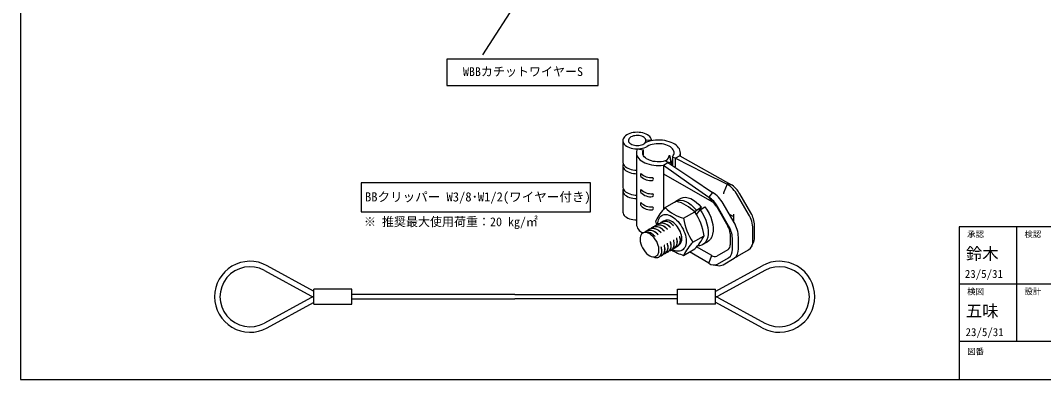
# Model space of a CAD drawing. Units: millimetres on the paper. Extents: x -141 to 141, y -97 to 98.
# Drawn here: x -141.2 to 46.2, y -96.7 to -30.8 of the extents above; entities that cross this region are included whole.
import ezdxf
from ezdxf.enums import TextEntityAlignment as Align

# ---------------------------------------------------------------- set-up
doc = ezdxf.new("R2010")
doc.units = ezdxf.units.MM
doc.layers.add('0-0_文字･図枠･寸法', color=7, linetype='Continuous')
doc.layers.add('0-1_BBクリッパー', color=7, linetype='Continuous')
doc.styles.add('ＭＳ ゴシック', font='')
doc.styles.get('ＭＳ ゴシック').set_extended_font_data('MS Gothic')

msp = doc.modelspace()

# ---------------------------------------------------------------- linework, layer by layer
at = {"layer": '0-0_文字･図枠･寸法'}
for p, q in [((-45.272, -19.658), (-56.587, -37.115)), ((41.274, -68.691), (41.274, -89.691)), ((62.274, -79.191), (30.774, -79.191)), ((140.774, -89.691), (30.774, -89.691)), ((-141.226, -96.691), (140.774, -96.691))]:
    msp.add_line(p, q, dxfattribs=at)
for points in [[(140.774, 98.309), (-141.226, 98.309), (-141.226, -96.691)], [(140.774, -68.691), (30.774, -68.691), (30.774, -96.691)]]:
    msp.add_lwpolyline(points, dxfattribs=at)
for points in [[(-63.121, -37.912), (-63.121, -42.739), (-35.378, -42.739), (-35.378, -37.912)], [(-78.8, -60.62), (-78.8, -65.939), (-36.781, -65.939), (-36.781, -60.62)]]:
    msp.add_lwpolyline(points, close=True, dxfattribs=at)
at = {"layer": '0-1_BBクリッパー'}
for p, q in [((-30.848, -52.852), (-30.848, -56.77)), ((-26.759, -53.221), (-26.759, -53.239)), ((-26.637, -54.057), (-26.37, -53.923)), ((-26.631, -52.771), (-25.611, -52.72)), ((-25.611, -52.72), (-25.611, -52.891)), ((-28.365, -55.098), (-28.365, -68.16)), ((-28.168, -54.379), (-27.072, -54.584)), ((-27.072, -55.612), (-27.072, -54.584)), ((-21.735, -55.814), (-21.735, -57.46)), ((-21.735, -55.814), (-21.227, -56.108)), ((-20.412, -55.638), (-21.227, -56.108)), ((-21.227, -57.675), (-21.227, -56.108)), ((-20.412, -55.638), (-11.048, -60.896)), ((-20.302, -55.699), (-20.302, -55.098)), ((-30.848, -57.423), (-30.848, -61.342)), ((-23.399, -57.362), (-22.584, -56.892)), ((-23.399, -57.362), (-23.399, -58.929)), ((-22.584, -56.892), (-23.093, -56.598)), ((-21.811, -57.41), (-22.071, -56.953)), ((-23.399, -58.929), (-23.399, -65.499)), ((-23.399, -58.929), (-14.569, -64.026)), ((-11.753, -60.833), (-12.336, -62.337)), ((-11.048, -60.896), (-11.753, -60.833)), ((-30.848, -61.995), (-30.848, -65.914)), ((-20.244, -63.469), (-21.149, -63.992)), ((-14.412, -62.368), (-15.117, -63.246)), ((-15.117, -63.246), (-14.569, -64.026)), ((-7.804, -66.375), (-9.833, -62.86)), ((-7.386, -66.134), (-9.416, -62.619)), ((-23.101, -65.155), (-21.065, -63.98)), ((-17.621, -66.016), (-17.371, -65.614)), ((-17.371, -65.614), (-16.466, -65.092)), ((-17.362, -66.423), (-16.698, -65.552)), ((-16.466, -65.092), (-16.993, -65.94)), ((-16.721, -65.583), (-16.752, -65.551)), ((-13.609, -65.04), (-11.58, -68.555)), ((-11.456, -68.483), (-13.486, -64.968)), ((-10.463, -67.91), (-12.492, -64.395)), ((-19.705, -67.116), (-17.669, -65.941)), ((-17.203, -66.214), (-17.417, -66.338)), ((-10.481, -66.861), (-11.363, -66.351)), ((-10.481, -67.879), (-10.481, -66.371)), ((-26.012, -69.123), (-26.021, -69.128)), ((-25.447, -68.796), (-25.456, -68.802)), ((-24.881, -68.47), (-24.89, -68.475)), ((-24.647, -68.377), (-24.799, -67.571)), ((-24.315, -68.143), (-24.324, -68.149)), ((-23.75, -67.817), (-23.759, -67.822)), ((-23.184, -67.491), (-23.193, -67.496)), ((-7.009, -71.156), (-7.009, -69.051)), ((-6.711, -70.514), (-6.711, -68.408)), ((-27.147, -69.789), (-27.418, -70.002)), ((-27.152, -69.781), (-27.328, -69.91)), ((-27.143, -69.776), (-27.152, -69.781)), ((-26.966, -69.716), (-27.031, -69.75)), ((-26.578, -69.449), (-26.587, -69.455)), ((-21.541, -71.083), (-21.548, -71.04)), ((-20.975, -70.756), (-20.982, -70.713)), ((-20.41, -70.43), (-20.416, -70.387)), ((-18.007, -71.492), (-15.971, -70.317)), ((-11.182, -69.893), (-11.182, -71.998)), ((-10.78, -72.863), (-10.78, -70.758)), ((-9.668, -72.691), (-9.668, -70.586)), ((-23.803, -72.389), (-23.81, -72.346)), ((-23.237, -72.063), (-23.244, -72.019)), ((-22.672, -71.736), (-22.679, -71.693)), ((-22.106, -71.41), (-22.113, -71.366)), ((-21.949, -72.917), (-21.94, -72.912)), ((-21.383, -72.59), (-21.374, -72.585)), ((-20.818, -72.264), (-20.809, -72.259)), ((-19.705, -73.908), (-17.669, -72.733)), ((-14.569, -73.954), (-17.336, -72.356)), ((-16.229, -71.939), (-15.324, -71.416)), ((-11.58, -72.877), (-13.609, -74.049)), ((-9.833, -74.086), (-7.804, -72.914)), ((-7.187, -72.171), (-6.862, -71.377)), ((-24.717, -74.02), (-24.654, -73.984)), ((-24.655, -73.994), (-24.711, -74.031)), ((-24.703, -74.027), (-24.661, -74.015)), ((-24.684, -74.016), (-24.684, -74.016)), ((-24.211, -74.223), (-24.202, -74.218)), ((-23.645, -73.897), (-23.636, -73.891)), ((-23.08, -73.57), (-23.071, -73.565)), ((-22.514, -73.244), (-22.505, -73.238)), ((-15.117, -75.368), (-18.615, -73.279)), ((-15.117, -75.368), (-14.569, -73.954)), ((-13.486, -75.529), (-11.456, -74.357)), ((-12.492, -75.621), (-10.463, -74.449)), ((-96.517, -76.68), (-88.012, -81.335)), ((-87.532, -80.458), (-96.037, -75.803)), ((-14.294, -75.668), (-13.444, -75.784)), ((-13.795, -80.458), (-5.289, -75.803)), ((-4.809, -76.68), (-13.314, -81.335)), ((-87.49, -80.458), (-87.532, -80.458)), ((-80.49, -80.111), (-87.49, -80.111)), ((-87.49, -82.861), (-87.49, -80.111)), ((-80.49, -82.861), (-80.49, -80.111)), ((-20.837, -80.111), (-13.837, -80.111)), ((-20.837, -82.861), (-20.837, -80.111)), ((-13.837, -82.861), (-13.837, -80.111)), ((-13.837, -80.458), (-13.795, -80.458)), ((-88.012, -81.681), (-96.517, -86.336)), ((-87.532, -81.458), (-87.49, -81.458)), ((-87.49, -81.558), (-87.532, -81.558)), ((-50.663, -81.111), (-80.49, -81.111)), ((-80.49, -81.861), (-50.663, -81.861)), ((-50.663, -81.111), (-20.837, -81.111)), ((-20.837, -81.861), (-50.663, -81.861)), ((-13.795, -81.458), (-13.837, -81.458)), ((-13.837, -81.558), (-13.795, -81.558)), ((-13.314, -81.681), (-4.809, -86.336)), ((-96.037, -87.213), (-87.532, -82.558)), ((-87.532, -82.558), (-87.49, -82.558)), ((-87.49, -82.861), (-80.49, -82.861)), ((-13.837, -82.861), (-20.837, -82.861)), ((-13.795, -82.558), (-13.837, -82.558)), ((-5.289, -87.213), (-13.795, -82.558))]:
    msp.add_line(p, q, dxfattribs=at)
for points in [[(-25.611, -52.72), (-25.666, -52.517), (-25.767, -52.321), (-25.914, -52.135), (-26.102, -51.961), (-26.33, -51.804), (-26.592, -51.666), (-26.883, -51.55), (-27.2, -51.457), (-27.535, -51.39), (-27.882, -51.35), (-28.236, -51.337), (-28.59, -51.352), (-28.937, -51.394), (-29.271, -51.463), (-29.586, -51.557), (-29.876, -51.675), (-30.136, -51.814), (-30.361, -51.972), (-30.547, -52.146), (-30.69, -52.334), (-30.789, -52.53), (-30.84, -52.733), (-30.844, -52.937), (-30.8, -53.141), (-30.709, -53.338), (-30.573, -53.527), (-30.393, -53.704), (-30.174, -53.865), (-29.92, -54.008), (-29.634, -54.129), (-29.323, -54.227), (-28.992, -54.3), (-28.647, -54.346), (-28.294, -54.366), (-27.939, -54.357), (-27.59, -54.321), (-27.253, -54.258), (-26.933, -54.17), (-26.637, -54.057)], [(-20.412, -55.638), (-20.334, -55.391), (-20.303, -55.14), (-20.319, -54.889), (-20.381, -54.641), (-20.489, -54.398), (-20.642, -54.163), (-20.838, -53.939), (-21.075, -53.728), (-21.349, -53.533), (-21.659, -53.357), (-21.999, -53.201), (-22.367, -53.067), (-22.757, -52.956), (-23.166, -52.871), (-23.588, -52.811), (-24.019, -52.778), (-24.454, -52.772), (-24.887, -52.793), (-25.314, -52.841), (-25.73, -52.915), (-26.129, -53.014), (-26.507, -53.138), (-26.78, -53.248)], [(-21.735, -55.814), (-21.599, -55.618), (-21.506, -55.413), (-21.46, -55.203), (-21.46, -54.992), (-21.507, -54.782), (-21.599, -54.577), (-21.736, -54.381), (-21.914, -54.196), (-22.132, -54.026), (-22.386, -53.874), (-22.671, -53.741), (-22.983, -53.63), (-23.317, -53.543), (-23.668, -53.481), (-24.029, -53.445), (-24.395, -53.436), (-24.76, -53.454), (-25.118, -53.499), (-25.464, -53.569), (-25.791, -53.664), (-26.095, -53.783), (-26.37, -53.923)], [(-28.168, -54.379), (-28.282, -54.63), (-28.348, -54.886), (-28.364, -55.145), (-28.33, -55.404), (-28.246, -55.659), (-28.114, -55.907), (-27.934, -56.145), (-27.71, -56.37), (-27.444, -56.579), (-27.139, -56.769), (-26.799, -56.939), (-26.429, -57.086), (-26.033, -57.208), (-25.615, -57.304), (-25.182, -57.373), (-24.738, -57.413), (-24.289, -57.425), (-23.841, -57.408), (-23.399, -57.362)], [(-23.093, -56.598), (-23.439, -56.678), (-23.799, -56.731), (-24.169, -56.758), (-24.542, -56.756), (-24.911, -56.726), (-25.27, -56.67), (-25.614, -56.587), (-25.936, -56.479), (-26.232, -56.348), (-26.495, -56.196), (-26.723, -56.026), (-26.91, -55.84), (-27.055, -55.642), (-27.154, -55.434), (-27.205, -55.221), (-27.209, -55.006), (-27.164, -54.793), (-27.072, -54.584)], [(-22.298, -55.516), (-22.071, -56.953), (-22.677, -56.838)], [(-21.227, -56.108), (-15.921, -58.754), (-11.753, -60.833)], [(-30.848, -56.77), (-30.844, -56.856), (-30.8, -57.059), (-30.709, -57.257), (-30.573, -57.446), (-30.393, -57.623), (-30.174, -57.784), (-29.92, -57.926), (-29.634, -58.048), (-29.323, -58.146), (-28.992, -58.219), (-28.647, -58.265), (-28.365, -58.283)], [(-30.787, -57.097), (-30.809, -57.164), (-30.846, -57.365), (-30.836, -57.568), (-30.779, -57.768), (-30.676, -57.963), (-30.53, -58.147), (-30.341, -58.318), (-30.115, -58.474), (-29.855, -58.61), (-29.565, -58.725), (-29.252, -58.817), (-28.92, -58.884), (-28.576, -58.924), (-28.365, -58.936)], [(-23.399, -57.362), (-18.761, -60.657), (-15.117, -63.246)], [(-22.584, -56.892), (-18.008, -59.959), (-14.412, -62.368)], [(-30.848, -61.342), (-30.836, -61.487), (-30.779, -61.687), (-30.676, -61.881), (-30.53, -62.066), (-30.341, -62.237), (-30.115, -62.392), (-29.855, -62.529), (-29.565, -62.644), (-29.252, -62.736), (-28.92, -62.802), (-28.576, -62.843), (-28.365, -62.854)], [(-30.787, -61.669), (-30.789, -61.674), (-30.84, -61.876), (-30.844, -62.081), (-30.8, -62.284), (-30.709, -62.482), (-30.573, -62.671), (-30.393, -62.848), (-30.174, -63.009), (-29.92, -63.151), (-29.634, -63.273), (-29.323, -63.371), (-28.992, -63.444), (-28.647, -63.49), (-28.365, -63.508)], [(-20.24, -63.476), (-20.183, -63.436), (-19.792, -63.299), (-19.357, -63.267), (-18.896, -63.336), (-18.413, -63.504), (-17.91, -63.774), (-17.406, -64.138), (-16.919, -64.583), (-16.466, -65.092)], [(-12.336, -62.337), (-12.382, -62.489), (-12.397, -62.634)], [(-21.356, -64.148), (-21.088, -63.959), (-20.697, -63.822), (-20.262, -63.789), (-19.801, -63.859), (-19.318, -64.027), (-18.815, -64.296), (-18.311, -64.66), (-17.824, -65.106), (-17.371, -65.614)], [(-16.698, -65.552), (-16.299, -66.139), (-15.945, -66.778), (-15.65, -67.446), (-15.426, -68.12), (-15.278, -68.774), (-15.205, -69.407), (-15.212, -70.014), (-15.299, -70.572), (-15.465, -71.06), (-15.7, -71.463), (-16.003, -71.782), (-16.373, -72.013), (-16.799, -72.144), (-17.175, -72.164)], [(-16.698, -65.552), (-15.793, -65.03), (-15.394, -65.617), (-15.04, -66.255), (-14.745, -66.924), (-14.521, -67.597), (-14.373, -68.252), (-14.301, -68.885), (-14.307, -69.492), (-14.394, -70.049), (-14.56, -70.537), (-14.795, -70.941), (-15.098, -71.26), (-15.331, -71.405)], [(-30.848, -65.914), (-30.844, -66), (-30.8, -66.203), (-30.709, -66.401), (-30.573, -66.59), (-30.393, -66.766), (-30.174, -66.927), (-29.92, -67.07), (-29.634, -67.191), (-29.323, -67.289), (-28.992, -67.362), (-28.647, -67.409), (-28.365, -67.426)], [(-24.468, -68.285), (-24.451, -67.957), (-24.402, -67.652), (-24.321, -67.373), (-24.209, -67.126), (-24.067, -66.911), (-23.898, -66.733), (-23.702, -66.594), (-23.484, -66.494), (-23.245, -66.437), (-22.989, -66.421), (-22.718, -66.448), (-22.437, -66.517), (-22.148, -66.627), (-21.855, -66.776), (-21.563, -66.964), (-21.274, -67.188), (-20.992, -67.444), (-20.722, -67.73), (-20.465, -68.041), (-20.226, -68.375), (-20.008, -68.726), (-19.813, -69.091), (-19.643, -69.465), (-19.502, -69.843), (-19.39, -70.22), (-19.308, -70.592), (-19.259, -70.954), (-19.243, -71.301), (-19.259, -71.629), (-19.308, -71.935), (-19.39, -72.213), (-19.502, -72.461), (-19.643, -72.675), (-19.813, -72.853), (-20.008, -72.993), (-20.226, -73.092), (-20.465, -73.15), (-20.722, -73.165), (-20.992, -73.138)], [(-20.045, -70.838), (-20.062, -70.544), (-20.112, -70.235), (-20.195, -69.919), (-20.309, -69.6), (-20.451, -69.285), (-20.62, -68.979), (-20.812, -68.688), (-21.023, -68.418), (-21.249, -68.174), (-21.487, -67.959), (-21.732, -67.779), (-21.979, -67.637), (-22.223, -67.534), (-22.461, -67.474), (-22.688, -67.457), (-22.899, -67.483), (-23.091, -67.553), (-23.259, -67.664), (-23.267, -67.67)], [(-26.047, -69.314), (-26.348, -69.363), (-26.532, -69.457)], [(-26.016, -69.138), (-26.114, -69.189), (-26.268, -69.344)], [(-26.035, -69.169), (-26.13, -69.218), (-26.253, -69.341)], [(-25.482, -68.987), (-25.782, -69.036), (-25.967, -69.13)], [(-25.45, -68.812), (-25.548, -68.862), (-25.703, -69.017)], [(-25.47, -68.843), (-25.565, -68.892), (-25.688, -69.015)], [(-24.916, -68.661), (-25.217, -68.71), (-25.401, -68.804)], [(-24.884, -68.485), (-24.983, -68.536), (-25.137, -68.691)], [(-24.904, -68.517), (-24.999, -68.565), (-25.122, -68.688)], [(-24.35, -68.334), (-24.651, -68.383), (-24.836, -68.478)], [(-24.319, -68.159), (-24.417, -68.209), (-24.572, -68.364)], [(-24.338, -68.19), (-24.434, -68.239), (-24.556, -68.362)], [(-23.785, -68.008), (-24.085, -68.057), (-24.27, -68.151)], [(-23.753, -67.832), (-23.852, -67.883), (-24.006, -68.038)], [(-23.773, -67.863), (-23.868, -67.912), (-23.991, -68.035)], [(-23.219, -67.681), (-23.52, -67.73), (-23.705, -67.825)], [(-23.188, -67.506), (-23.286, -67.556), (-23.441, -67.711)], [(-23.207, -67.537), (-23.303, -67.586), (-23.425, -67.709)], [(-23.243, -69.461), (-23.318, -69.395), (-23.393, -69.328)], [(-23.236, -69.466), (-23.345, -69.361), (-23.385, -69.335)], [(-22.678, -69.134), (-22.753, -69.068), (-22.828, -69.001)], [(-22.671, -69.14), (-22.779, -69.035), (-22.819, -69.009)], [(-22.113, -68.808), (-22.187, -68.742), (-22.262, -68.675)], [(-22.105, -68.813), (-22.214, -68.708), (-22.253, -68.682)], [(-21.546, -68.482), (-21.62, -68.417), (-21.694, -68.35)], [(-21.539, -68.487), (-21.648, -68.382), (-21.688, -68.356)], [(-27.678, -70.637), (-27.69, -70.991), (-27.65, -71.372), (-27.558, -71.771), (-27.416, -72.176), (-27.233, -72.561), (-27.012, -72.928), (-26.762, -73.261), (-26.489, -73.557), (-26.204, -73.8), (-25.911, -73.99), (-25.629, -74.117), (-25.356, -74.184), (-25.102, -74.187), (-24.874, -74.127), (-24.793, -74.085)], [(-24.279, -73.354), (-24.23, -73.076), (-24.227, -72.767), (-24.268, -72.437), (-24.352, -72.093), (-24.48, -71.735), (-24.647, -71.382), (-24.853, -71.038), (-25.089, -70.719), (-25.35, -70.431), (-25.626, -70.184), (-25.923, -69.978), (-26.221, -69.829), (-26.511, -69.741), (-26.786, -69.715), (-27.058, -69.756)], [(-26.581, -69.465), (-26.68, -69.515), (-26.834, -69.67)], [(-26.601, -69.496), (-26.696, -69.545), (-26.819, -69.668)], [(-24.932, -70.448), (-25.007, -70.382), (-25.083, -70.314)], [(-24.933, -70.446), (-25.042, -70.341), (-25.083, -70.314)], [(-24.37, -70.118), (-24.445, -70.052), (-24.52, -69.984)], [(-24.367, -70.119), (-24.476, -70.014), (-24.516, -69.988)], [(-23.807, -69.79), (-23.882, -69.723), (-23.957, -69.655)], [(-23.802, -69.793), (-23.91, -69.688), (-23.95, -69.662)], [(-21.507, -71.248), (-21.527, -71.15), (-21.548, -71.051)], [(-20.94, -70.925), (-20.961, -70.827), (-20.981, -70.727)], [(-20.374, -70.6), (-20.395, -70.502), (-20.415, -70.403)], [(-23.771, -72.546), (-23.79, -72.452), (-23.81, -72.355)], [(-23.205, -72.218), (-23.225, -72.121), (-23.246, -72.022)], [(-22.639, -71.895), (-22.659, -71.798), (-22.68, -71.698)], [(-22.489, -73.196), (-22.408, -73.155), (-22.232, -72.965)], [(-22.271, -73.007), (-22.121, -72.991), (-21.954, -72.907)], [(-22.266, -73.002), (-22.155, -72.99), (-21.995, -72.91)], [(-22.073, -71.572), (-22.093, -71.474), (-22.114, -71.375)], [(-21.924, -72.87), (-21.843, -72.829), (-21.666, -72.639)], [(-20.992, -73.138), (-21.274, -73.07), (-21.563, -72.96), (-21.833, -72.823)], [(-21.705, -72.681), (-21.556, -72.664), (-21.389, -72.58)], [(-21.701, -72.676), (-21.589, -72.663), (-21.429, -72.583)], [(-21.358, -72.543), (-21.277, -72.502), (-21.101, -72.312)], [(-21.14, -72.354), (-20.99, -72.338), (-20.823, -72.254)], [(-21.135, -72.349), (-21.024, -72.337), (-20.863, -72.256)], [(-20.793, -72.217), (-20.712, -72.176), (-20.535, -71.986)], [(-24.187, -74.176), (-24.105, -74.135), (-23.929, -73.945)], [(-23.963, -73.982), (-23.851, -73.969), (-23.692, -73.889)], [(-23.956, -73.985), (-23.818, -73.97), (-23.651, -73.886)], [(-23.621, -73.849), (-23.539, -73.808), (-23.363, -73.618)], [(-23.402, -73.66), (-23.253, -73.644), (-23.085, -73.56)], [(-23.398, -73.655), (-23.286, -73.643), (-23.126, -73.563)], [(-23.055, -73.523), (-22.974, -73.482), (-22.798, -73.292)], [(-22.837, -73.334), (-22.687, -73.317), (-22.52, -73.233)], [(-22.832, -73.329), (-22.72, -73.316), (-22.559, -73.236)], [(-10.175, -74.223), (-10.031, -74.178), (-9.833, -74.086)]]:
    msp.add_lwpolyline(points, dxfattribs=at)
msp.add_lwpolyline([(-29.356, -52.199), (-29.531, -52.318), (-29.668, -52.453), (-29.764, -52.6), (-29.816, -52.754), (-29.821, -52.91), (-29.781, -53.065), (-29.696, -53.214), (-29.569, -53.352), (-29.403, -53.476), (-29.203, -53.582), (-28.975, -53.667), (-28.726, -53.729), (-28.462, -53.765), (-28.191, -53.775), (-27.921, -53.758), (-27.66, -53.716), (-27.415, -53.648), (-27.194, -53.558), (-27.002, -53.447), (-26.845, -53.319), (-26.728, -53.178), (-26.654, -53.027), (-26.625, -52.871), (-26.643, -52.715), (-26.706, -52.562), (-26.812, -52.418), (-26.959, -52.287), (-27.143, -52.171), (-27.357, -52.076), (-27.597, -52.002), (-27.855, -51.953), (-28.123, -51.93), (-28.394, -51.933), (-28.661, -51.963), (-28.915, -52.018), (-29.149, -52.098)], close=True, dxfattribs=at)
for centre, radius, start, end in [((-24.791, -54.856), 2.579, 315.1881, 345.17455), ((1.9, -49.921), 24.836, 193.01863, 197.62383), ((-27.176, -59.154), 0.451, 141.54147, 218.45853), ((-25.681, -57.077), 2.578, 224.1836, 276.38279), ((-25.726, -57.709), 2.495, 223.74639, 277.61033), ((-25.528, -59.91), 0.302, 295.87211, 63.74514), ((-27.176, -62.111), 0.451, 141.54147, 218.45853), ((-25.681, -60.035), 2.578, 224.1836, 276.38279), ((-14.684, -65.533), 5.539, 28.85561, 58.04532), ((-13.539, -64.891), 4.708, 28.85562, 58.04532), ((-25.726, -60.666), 2.495, 223.74639, 277.61033), ((-25.528, -62.868), 0.302, 295.87211, 63.74514), ((-17.609, -67.24), 4.708, 28.85562, 58.04532), ((-17.343, -67.068), 5.539, 28.85561, 58.04532), ((-27.176, -64.515), 0.451, 141.54147, 218.45853), ((-25.681, -62.439), 2.578, 224.1836, 276.38279), ((-25.726, -63.07), 2.495, 223.74639, 277.61033), ((-25.528, -65.271), 0.302, 295.87211, 63.74514), ((-17.371, -70.987), 8.176, 134.49537, 155.30328), ((-17.717, -59.751), 7.628, 225.10876, 254.89661), ((-23.146, -71.508), 7.81, 45.46392, 74.54145), ((-16.035, -66.376), 2.769, 28.85561, 58.04532), ((-10.152, -65.927), 9.626, 187.09276, 215.3186), ((-25.523, -71.506), 9.626, 7.09279, 35.31857), ((-12.545, -69.24), 5.539, 1.9565, 31.14372), ((-11.416, -68.569), 4.708, 1.95652, 31.14371), ((-26.373, -67.979), 2, 185.2096, 246.33207), ((-25.915, -71.1), 1.767, 38.90047, 111.84029), ((-26.024, -71.323), 2.013, 41.67386, 90.01067), ((-25.349, -70.773), 1.767, 38.90041, 111.83876), ((-25.458, -70.993), 2.01, 41.71277, 90.0254), ((-24.784, -70.447), 1.767, 38.90047, 111.84152), ((-24.892, -70.665), 2.008, 41.73661, 90.03356), ((-24.218, -70.12), 1.767, 38.90039, 111.83823), ((-24.326, -70.338), 2.008, 41.74263, 90.0356), ((-23.652, -69.794), 1.767, 38.90057, 111.84255), ((-23.761, -70.013), 2.009, 41.72996, 90.03163), ((-23.087, -69.467), 1.767, 38.90036, 111.83855), ((-23.196, -69.688), 2.011, 41.70254, 90.02134), ((-13.95, -69.987), 2.77, 1.95653, 31.14369), ((-15.486, -70.919), 4.708, 1.95652, 31.14371), ((-15.204, -70.775), 5.539, 1.9565, 31.14372), ((-26.435, -70.767), 1.25, 150.01927, 174.03439), ((-26.594, -70.686), 1.071, 140.30939, 149.4894), ((-26.833, -70.471), 0.75, 107.44259, 141.25654), ((-26.48, -71.426), 1.767, 38.90038, 111.84028), ((-26.587, -71.645), 2.008, 41.50269, 90.09206), ((-22.216, -71.491), 1.369, 307.64683, 23.46532), ((-22.491, -71.46), 1.635, 329.149, 19.18149), ((-21.652, -71.163), 1.371, 307.67691, 23.53333), ((-21.924, -71.134), 1.633, 329.1359, 19.14942), ((-21.362, -70.958), 1.322, 310.82796, 5.22779), ((-24.105, -66.405), 9.026, 315.48467, 334.31399), ((-8.931, -71.345), 1.931, 305.69803, 5.62039), ((-8.982, -70.559), 2.272, 338.89352, 1.14127), ((-25.044, -73.123), 1.37, 307.65435, 23.487), ((-25.328, -73.089), 1.644, 329.22365, 19.35997), ((-24.479, -72.797), 1.37, 307.66055, 23.48727), ((-24.764, -72.762), 1.645, 329.2324, 19.38098), ((-23.914, -72.469), 1.371, 307.66933, 23.52168), ((-24.195, -72.437), 1.642, 329.20632, 19.31883), ((-23.347, -72.144), 1.369, 307.65203, 23.47171), ((-23.627, -72.111), 1.639, 329.18643, 19.27098), ((-22.784, -71.816), 1.372, 307.68749, 23.56278), ((-17.265, -65.455), 8.798, 237.87116, 253.9008), ((-23.059, -71.785), 1.637, 329.16779, 19.22663), ((-11.571, -77.821), 9.026, 135.48464, 154.31401), ((-12.143, -72.093), 0.966, 305.6981, 5.62033), ((-12.414, -73.024), 1.642, 305.69805, 5.62035), ((-11.59, -72.88), 1.931, 305.69803, 5.62039), ((-24.718, -73.363), 0.969, 238.03706, 298.47251), ((-24.687, -73.356), 0.977, 238.12039, 298.74952), ((-25.4, -73.009), 1.236, 299.45441, 309.94487), ((-25.209, -73.274), 0.91, 311.40056, 338.39809), ((-26.193, -72.865), 1.976, 337.88068, 345.67904), ((-14.007, -73.169), 0.966, 234.38182, 294.31395), ((-99.16, -81.508), 6.503, 61.30861, 180), ((-99.16, -81.508), 5.503, 61.30861, 298.69139), ((-14.162, -74.033), 1.641, 234.38185, 294.31393), ((-13.206, -74.311), 1.492, 260.83696, 298.58936), ((-2.167, -81.508), 6.503, 0, 118.69139), ((-2.167, -81.508), 5.503, 241.30861, 118.69139), ((-99.16, -81.508), 6.503, 180, 298.69139), ((-87.532, -80.458), 1, 241.30862, 270), ((-87.532, -82.558), 1, 90, 118.69138), ((-13.795, -80.458), 1, 270, 298.69138), ((-13.795, -82.558), 1, 61.30862, 90), ((-2.167, -81.508), 6.503, 241.30861, 0)]:
    msp.add_arc(centre, radius, start, end, dxfattribs=at)

# ---------------------------------------------------------------- texts
at = {"layer": '0-0_文字･図枠･寸法', "style": 'ＭＳ ゴシック'}
for s, height, p in [('WBBカチットワイヤーS', 1.613, (-60.14, -41.506)), ('BBクリッパー W3/8･W1/2(ワイヤー付き)', 1.686, (-78.093, -64.53)), ('※ 推奨最大使用荷重：20 kg/㎡', 1.613, (-78.285, -69.045)), ('検認', 1.1, (42.748, -70.93)), ('承認', 1.1, (32.248, -70.93)), ('鈴木', 2.199, (32.013, -75.366)), ('23/5/31', 1.466, (31.824, -78.49)), ('検図', 1.1, (32.248, -81.43)), ('設計', 1.1, (42.748, -81.43)), ('五味', 2.199, (32.013, -85.866)), ('23/5/31', 1.466, (31.955, -89.164)), ('図番', 1.1, (32.248, -92.428))]:
    msp.add_text(s, height=height, dxfattribs=at).set_placement(p, align=Align.BOTTOM_LEFT)

doc.saveas('drawing.dxf')
